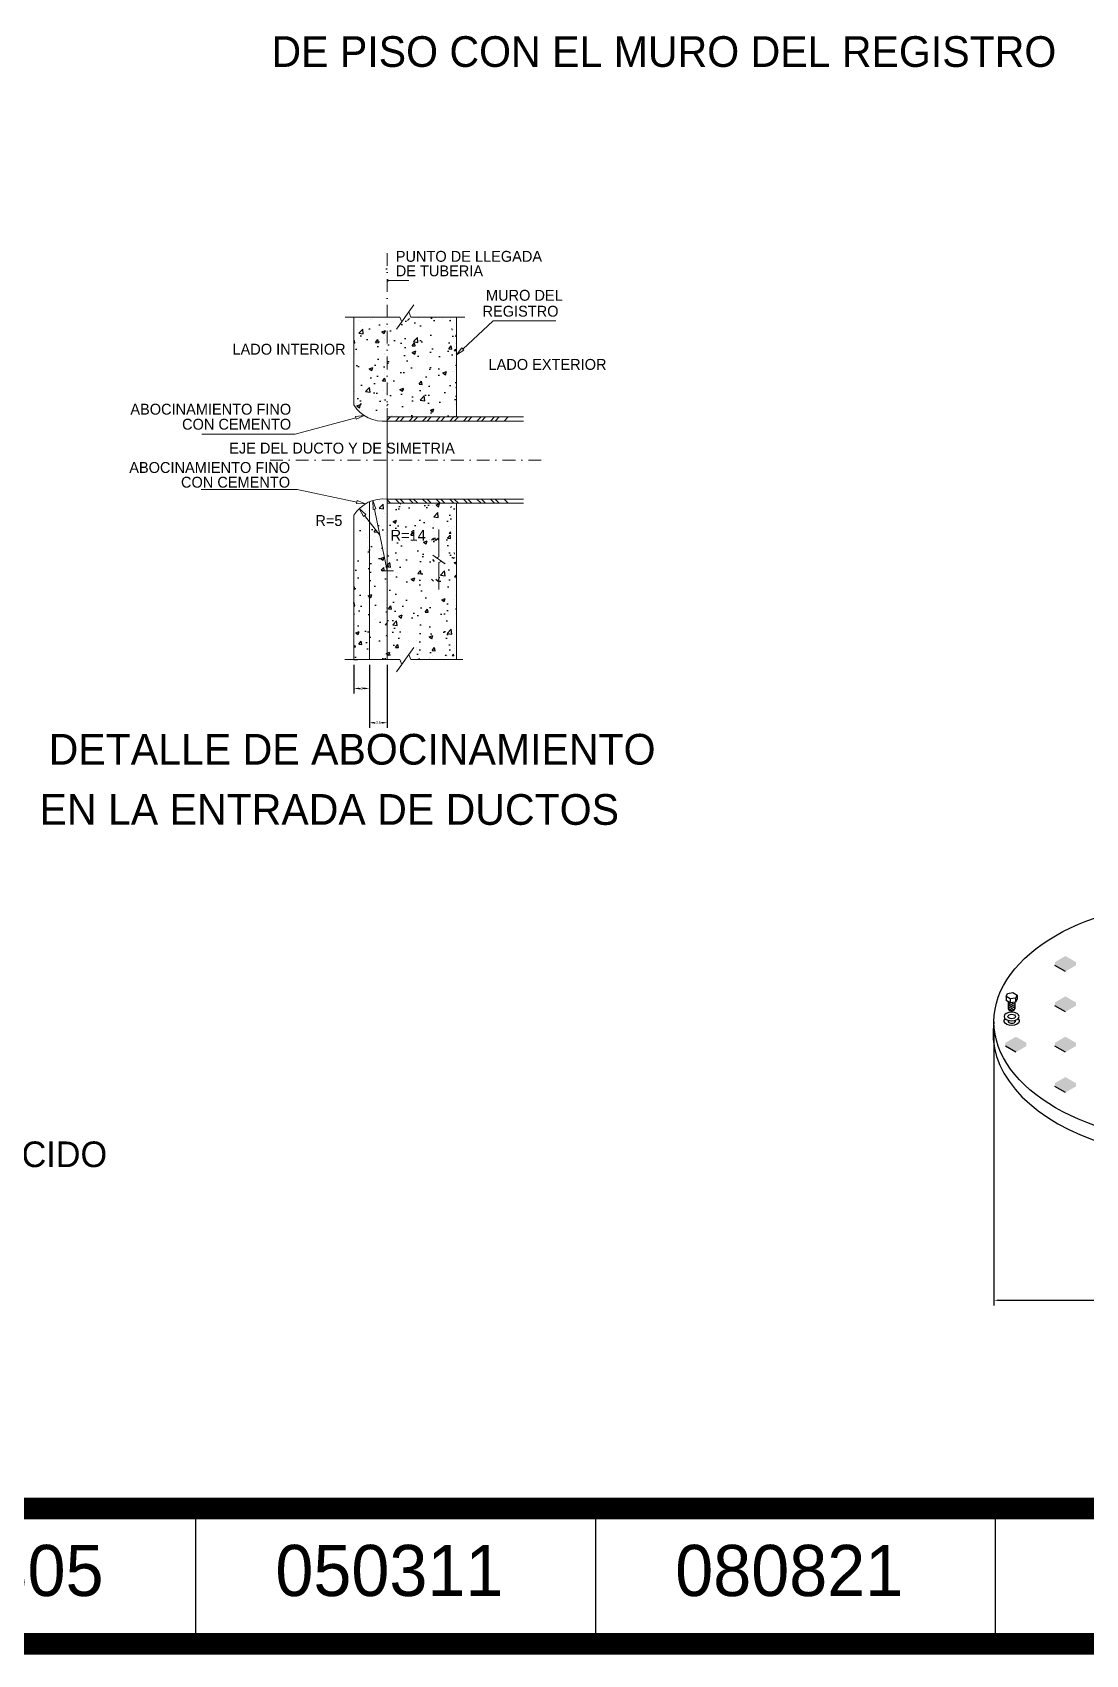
# Model space of a CAD drawing. Header units: centimetres. Extents: x 96 to 420531, y -3168 to 2218.
# Drawn here: x 657 to 1068, y 96 to 729 of the extents above; entities that cross this region are included whole.
import ezdxf
from ezdxf.enums import TextEntityAlignment as Align

# ---------------------------------------------------------------- set-up
doc = ezdxf.new("R2010")
doc.units = ezdxf.units.CM
doc.header["$LTSCALE"] = 10
doc.header["$MEASUREMENT"] = 0
doc.linetypes.add('DASHDOT', pattern=[1, 0.5, -0.25, 0, -0.25])
doc.layers.get('0').update_dxf_attribs({"linetype": 'CONTINUOUS'})
doc.layers.get('DEFPOINTS').update_dxf_attribs({"color": 2, "linetype": 'CONTINUOUS'})
for name, color, linetype in [('CONCRETO', 7, 'CONTINUOUS'), ('DIM', 7, 'CONTINUOUS'), ('EJES', 7, 'DASHDOT'), ('HATCH', 7, 'CONTINUOUS'), ('HERRAJE', 13, 'CONTINUOUS'), ('IND', 7, 'CONTINUOUS'), ('MARCO', 7, 'CONTINUOUS'), ('REGISTRO', 1, 'CONTINUOUS'), ('TAPA', 120, 'CONTINUOUS'), ('TEXTOS', 7, 'CONTINUOUS'), ('TUBO', 4, 'CONTINUOUS'), ('VARILLAS', 30, 'CONTINUOUS')]:
    doc.layers.add(name, color=color, linetype=linetype)
doc.styles.get("Standard").update_dxf_attribs({"font": ''})
doc.styles.get('Standard').set_extended_font_data('Zurich Ex BT')
doc.dimstyles.get("Standard").update_dxf_attribs({"dimtxt": 9, "dimasz": 2, "dimexe": 2, "dimexo": 2, "dimgap": 0.09, "dimtad": 0, "dimtih": 1, "dimtoh": 1, "dimzin": 0, "dimdsep": 46, "dimtxsty": 'Standard', "dimcen": 0.09, "dimadec": 0, "dimazin": 0, "dimtfac": 1, "dimtofl": 0, "dimtmove": 0, "dimatfit": 3, "dimfxl": 0, "dimtolj": 1, "dimtzin": 0, "dimarcsym": 0})

# ---------------------------------------------------------------- blocks, each defined once
blk = doc.blocks.new('_ClosedBlank')
at = {"color": 0, "linetype": 'ByBlock', "lineweight": -2}
for p, q in [((-1, 0.17), (0, 0)), ((-1, 0.17), (-1, -0.17)), ((0, 0), (-1, -0.17))]:
    blk.add_line(p, q, dxfattribs=at)
blk = doc.blocks.new('*D76')
at = {"layer": 'DEFPOINTS', "color": 0}
for p in [(782.23, 484.43), (788.23, 484.43), (788.23, 473.19)]:
    blk.add_point(p, dxfattribs=at)
at = {"layer": 'DIM', "color": 0, "lineweight": -2}
for p, q in [((782.23, 482.43), (782.23, 471.19)), ((788.23, 482.43), (788.23, 471.19)), ((784.23, 473.19), (784.74, 473.19)), ((786.23, 473.19), (785.73, 473.19))]:
    blk.add_line(p, q, dxfattribs=at)
at = {"layer": 'DIM', "color": 0}
for points in [[(784.23, 473.52), (784.23, 472.86), (782.23, 473.19)], [(786.23, 473.52), (786.23, 472.86), (788.23, 473.19)]]:
    blk.add_solid(points, dxfattribs=at)
at = {"layer": 'DIM', "color": 0, "insert": (785.23, 473.19), "char_height": 1, "attachment_point": 5}
blk.add_mtext('\\A1;3', dxfattribs=at)
blk = doc.blocks.new('*D77')
at = {"layer": 'DEFPOINTS', "color": 0}
for p in [(788.23, 484.43), (795.23, 484.43), (788.23, 459.78)]:
    blk.add_point(p, dxfattribs=at)
at = {"layer": 'DIM', "color": 0, "lineweight": -2}
for p, q in [((788.23, 482.43), (788.23, 457.78)), ((795.23, 482.43), (795.23, 457.78)), ((790.23, 459.78), (790.47, 459.78)), ((793.23, 459.78), (792.99, 459.78))]:
    blk.add_line(p, q, dxfattribs=at)
at = {"layer": 'DIM', "color": 0}
for points in [[(790.23, 460.12), (790.23, 459.45), (788.23, 459.78)], [(793.23, 460.12), (793.23, 459.45), (795.23, 459.78)]]:
    blk.add_solid(points, dxfattribs=at)
at = {"layer": 'DIM', "color": 0, "insert": (791.73, 459.78), "char_height": 1, "attachment_point": 5}
blk.add_mtext('\\A1;3.5', dxfattribs=at)
blk = doc.blocks.new('*D38')
at = {"layer": 'DEFPOINTS', "color": 0}
for p in [(1032.35, 343), (1196.95, 343), (1196.95, 234.17)]:
    blk.add_point(p, dxfattribs=at)
at = {"layer": 'DIM', "color": 0, "lineweight": -2}
for p, q in [((1032.35, 341), (1032.35, 232.17)), ((1196.95, 341), (1196.95, 232.17)), ((1034.35, 234.17), (1101.94, 234.17)), ((1194.95, 234.17), (1131.98, 234.17))]:
    blk.add_line(p, q, dxfattribs=at)
at = {"layer": 'DIM', "color": 0}
for points in [[(1034.35, 234.5), (1034.35, 233.84), (1032.35, 234.17)], [(1194.95, 234.5), (1194.95, 233.84), (1196.95, 234.17)]]:
    blk.add_solid(points, dxfattribs=at)
at = {"layer": 'DIM', "color": 0, "insert": (1116.96, 234.17), "char_height": 9, "attachment_point": 5}
blk.add_mtext('\\A1;82.3', dxfattribs=at)
blk = doc.blocks.new('Marco-Reg')
at = {"layer": 'MARCO', "linetype": 'Continuous'}
for p, q in [((720.31, 152.81), (720.31, 100)), ((876.57, 152.81), (876.57, 100)), ((1032.83, 152.81), (1032.83, 100))]:
    blk.add_line(p, q, dxfattribs=at)
at = {"layer": 'MARCO', "linetype": 'Continuous', "const_width": 8.47}
blk.add_lwpolyline([(3366.55, 100), (3366.55, 2213.65), (100, 2213.65), (100, 100)], close=True, dxfattribs=at)
blk.add_lwpolyline([(2600.84, 152.81), (100, 152.81)], dxfattribs=at)
at = {"layer": 'TEXTOS'}
for s, p in [('070305', (639.8, 118.63)), ('050311', (796.06, 118.63))]:
    blk.add_text(s, height=19.971, dxfattribs=at).set_placement(p, align=Align.CENTER)

msp = doc.modelspace()

# ---------------------------------------------------------------- hatches: boundary and pattern name
for color, points in [(254, [(1040.929, 337.126), (1036.833, 334.762), (1040.929, 332.397), (1045.024, 334.762)]), (251, [(1045.024, 333.463), (1045.024, 334.762), (1040.929, 332.397), (1036.833, 334.762), (1036.833, 333.463), (1040.929, 331.098)])]:
    msp.add_hatch(color=color).paths.add_polyline_path(points)
at = {"layer": 'CONCRETO'}
h = msp.add_hatch(dxfattribs=at)
h.set_pattern_fill('AR-CONC', color=256, scale=2, style=0)
h.set_pattern_definition([(50, (-5391.458, -538.136), (14.345204, -1.255043), [1.5, -16.5]), (355, (-5391.458, -538.136), (-2.775027, 15.043843), [1.2, -13.2]), (100.4514, (-5390.263, -538.241), (11.570188, 13.78879), [1.274804, -14.022842]), (46.1842, (-5391.458, -534.136), (21.34482, -3.31038), [2.25, -24.75]), (96.6356, (-5389.68, -534.412), (18.693254, 19.48236), [1.912206, -21.03426]), (351.1842, (-5391.458, -534.136), (18.69324, 19.48237), [1.8, -19.8]), (21, (-5389.458, -535.136), (11.93814, -8.052378), [1.5, -16.5]), (326, (-5389.458, -535.136), (4.866307, 14.503), [1.2, -13.2]), (71.4514, (-5388.463, -535.807), (16.804453, 6.45061), [1.274804, -14.022842]), (37.5, (-5391.458, -538.1363), (0.243197, 6.657877), [0, -13.04, 0, -13.4, 0, -13.25]), (7.5, (-5391.458, -538.136), (5.261391, 7.888234), [0, -7.64, 0, -12.74, 0, -5.05]), (327.5, (-5395.918, -538.1363), (10.6764487, -0.4510974), [0, -5, 0, -15.6, 0, -20.7]), (317.5, (-5397.918, -538.136), (11.663723, 2.0021), [0, -6.5, 0, -10.36, 0, -14.7])])
h.paths.add_polyline_path([(822.232, 545.545), (795.232, 545.545), (795.232, 484.429), (800.18, 484.429), (800.922, 482.595), (803.703, 486.487), (804.411, 484.429), (822.232, 484.429), (822.232, 504.042), (821.87, 504.286), (822.232, 504.425)])
h.paths.add_polyline_path([(813.957, 532.052), (814.075, 531.031), (813.12, 531.179)], flags=0)
h.paths.add_polyline_path([(819.404, 533.769), (820.047, 533.713), (819.922, 534.387)], flags=16)
h.paths.add_polyline_path([(821.16, 486.588), (821.284, 485.914), (820.642, 485.97)], flags=16)
h.paths.add_polyline_path([(795.232, 519.153), (792.357, 533.092), (788.232, 538.383), (788.232, 484.429), (795.232, 484.429), (795.232, 493.6), (794.797, 493.894), (795.232, 494.061), (795.232, 497.896), (794.467, 498.014), (795.232, 498.812)])
h.paths.add_polyline_path([(782.232, 489.469), (782.642, 489.958), (782.766, 489.284), (782.232, 489.331), (782.232, 484.429), (783.579, 484.429), (788.232, 484.429), (788.232, 538.383), (786.387, 540.749), (785.94, 540.4), (784.297, 543.431, 0.0611178), (782.232, 540.871), (782.232, 512.712), (782.417, 512.904), (782.536, 511.884), (782.232, 511.931)])
h.paths.add_polyline_path([(784.297, 543.431), (786.834, 541.097), (786.387, 540.749), (788.232, 538.383), (788.232, 546.085, 0.0885675)])
h.paths.add_polyline_path([(795.232, 545.545), (795.232, 547.153, 0.1065014), (789.571, 546.595), (790.813, 543.379), (790.258, 543.264), (795.232, 519.153)])
h.paths.add_polyline_path([(795.232, 618.26), (782.232, 618.26), (782.232, 608.781), (782.488, 609.048), (782.607, 608.027), (782.232, 608.085), (782.232, 583.916, 0.2897435), (795.232, 577.633), (795.232, 583.575), (795.056, 583.59), (795.232, 583.8)])
h.paths.add_polyline_path([(795.232, 579.242), (822.232, 579.242), (822.232, 618.26), (804.411, 618.26), (803.703, 620.318), (800.922, 616.426), (800.18, 618.26), (795.232, 618.26)])
h.paths.add_polyline_path([(821.918, 605.748), (822.042, 605.075), (821.399, 605.131)], flags=16)
h.paths.add_polyline_path([(795.46, 529.831), (815.713, 529.831), (815.713, 536.207), (795.46, 536.207)], flags=24)
at = {"layer": 'HERRAJE'}
h = msp.add_hatch(color=256, dxfattribs=at)
edge = h.paths.add_edge_path()
edge.add_ellipse((1039.249, 345.015), major_axis=(2.975, 0), ratio=0.5761924, start_angle=211.274982, end_angle=215.954681, ccw=False)
edge.add_ellipse((1039.291, 343.277), major_axis=(2.975, 0), ratio=0.5761924, start_angle=-209.661244, end_angle=-191.88522)
edge.add_arc((1039.291, 340.56), 4.231, 125.390708, 133.470528, ccw=False)
edge = h.paths.add_edge_path()
edge.add_ellipse((1039.291, 343.277), major_axis=(2.975, 0), ratio=0.5761924, start_angle=11.88522, end_angle=31.274982)
edge.add_ellipse((1039.249, 345.015), major_axis=(2.975, 0), ratio=0.5761924, start_angle=325.355448, end_angle=330.338756, ccw=False)
edge.add_arc((1039.291, 340.56), 4.231, 46.529472, 55.3642, ccw=False)
edge = h.paths.add_edge_path()
edge.add_ellipse((1190.008, 342.717), major_axis=(-1.487, 0), ratio=0.5773503, start_angle=199.035723, end_angle=340.964277, ccw=False)
edge.add_ellipse((1190.008, 343.277), major_axis=(-1.487, 0), ratio=0.5773503, start_angle=160.964277, end_angle=379.035723)
edge = h.paths.add_edge_path()
edge.add_line((1188.521, 344.535), (1188.521, 344.775))
edge.add_ellipse((1189.968, 343.277), major_axis=(2.975, 0), ratio=0.5761924, start_angle=119.114653, end_angle=168.11478)
edge.add_arc((1189.968, 340.56), 4.231, 110.003454, 133.470528, ccw=False)
edge = h.paths.add_edge_path()
edge.add_line((1191.496, 344.505), (1191.496, 344.748))
edge.add_ellipse((1189.968, 343.277), major_axis=(2.975, 0), ratio=0.5761924, start_angle=59.106682, end_angle=119.114653)
edge.add_line((1188.521, 344.775), (1188.521, 344.535))
edge.add_arc((1189.968, 340.56), 4.231, 68.83982, 110.003454, ccw=False)
edge = h.paths.add_edge_path()
edge.add_ellipse((1189.968, 343.277), major_axis=(2.975, 0), ratio=0.5761924, start_angle=11.88522, end_angle=59.106682)
edge.add_line((1191.496, 344.748), (1191.496, 344.505))
edge.add_arc((1189.968, 340.56), 4.231, 46.529472, 68.83982, ccw=False)
h = msp.add_hatch(color=256, dxfattribs=at)
edge = h.paths.add_edge_path()
edge.add_ellipse((1039.249, 345.015), major_axis=(2.975, 0), ratio=0.5761924, start_angle=242.830163, end_angle=252.981316, ccw=False)
edge.add_ellipse((1039.331, 343.277), major_axis=(-1.487, 0), ratio=0.5773503, start_angle=345.627714, end_angle=379.035723)
edge.add_ellipse((1039.331, 342.717), major_axis=(-1.487, 0), ratio=0.5773503, start_angle=309.852333, end_angle=340.964277, ccw=False)
edge = h.paths.add_edge_path()
edge.add_ellipse((1039.331, 343.277), major_axis=(-1.487, 0), ratio=0.5773503, start_angle=520.964277, end_angle=557.499725)
edge.add_ellipse((1039.249, 345.015), major_axis=(2.975, 0), ratio=0.5761924, start_angle=289.390331, end_angle=300.303558, ccw=False)
edge.add_ellipse((1039.331, 342.717), major_axis=(-1.487, 0), ratio=0.5773503, start_angle=199.035723, end_angle=232.514559, ccw=False)
at = {"layer": 'TAPA'}
for color, points in [(254, [(1060.26, 368.652), (1056.164, 366.288), (1060.26, 363.923), (1064.355, 366.288)]), (251, [(1064.355, 364.989), (1064.355, 366.288), (1060.26, 363.923), (1056.164, 366.288), (1056.164, 364.989), (1060.26, 362.624)]), (254, [(1060.26, 352.889), (1056.164, 350.525), (1060.26, 348.16), (1064.355, 350.525)]), (251, [(1064.355, 349.226), (1064.355, 350.525), (1060.26, 348.16), (1056.164, 350.525), (1056.164, 349.226), (1060.26, 346.861)]), (254, [(1060.26, 337.126), (1056.164, 334.762), (1060.26, 332.397), (1064.355, 334.762)]), (251, [(1064.355, 333.463), (1064.355, 334.762), (1060.26, 332.397), (1056.164, 334.762), (1056.164, 333.463), (1060.26, 331.098)]), (254, [(1060.26, 321.363), (1056.164, 318.999), (1060.26, 316.634), (1064.355, 318.999)]), (251, [(1064.355, 317.7), (1064.355, 318.999), (1060.26, 316.634), (1056.164, 318.999), (1056.164, 317.7), (1060.26, 315.335)])]:
    msp.add_hatch(color=color, dxfattribs=at).paths.add_polyline_path(points)
at = {"layer": 'VARILLAS'}
h = msp.add_hatch(dxfattribs=at)
h.set_pattern_fill('AR-CONC', color=256, scale=60, style=0)
h.set_pattern_definition([(50, (-5391.46, -538.14), (430.356, -37.651), [45, -495]), (355, (-5391.46, -538.14), (-83.25, 451.315), [36, -396]), (100.4514, (-5355.6, -541.27), (347.106, 413.664), [38.244, -420.685]), (46.184, (-5391.46, -418.14), (640.345, -99.31), [67.5, -742.5]), (96.636, (-5338.1, -426.4), (560.8, 584.47), [57.366, -631.03]), (351.184, (-5391.46, -418.14), (560.8, 584.47), [54, -594]), (21, (-5331.46, -448.14), (358.144, -241.571), [45, -495]), (326, (-5331.46, -448.14), (145.99, 435.09), [36, -396]), (71.4514, (-5301.6, -468.27), (504.134, 193.518), [38.244, -420.685]), (37.5, (-5391.46, -538.14), (7.296, 199.7363), [0, -391.2, 0, -402, 0, -397.5]), (7.5, (-5391.46, -538.14), (157.842, 236.647), [0, -229.2, 0, -382.2, 0, -151.5]), (327.5, (-5525.26, -538.14), (320.2935, -13.533), [0, -150, 0, -468, 0, -621]), (317.5, (-5585.26, -538.14), (349.912, 60.063), [0, -195, 0, -310.8, 0, -441])])
edge = h.paths.add_edge_path()
edge.add_line((782.232, 484.429), (782.232, 540.871))
edge.add_line((794.797, 493.894), (795.232, 493.6))
edge.add_line((795.232, 493.6), (795.331, 493.534))
edge.add_line((782.232, 502.369), (782.509, 502.182))
edge.add_line((794.797, 493.894), (795.232, 494.061))
edge.add_line((794.467, 498.014), (795.232, 497.896))
edge.add_line((794.467, 498.014), (795.232, 498.812))
edge.add_line((795.232, 498.812), (795.303, 498.886))
edge.add_line((822.232, 484.429), (822.232, 545.545))
edge.add_line((795.232, 484.429), (795.232, 545.545))
edge.add_line((788.232, 484.429), (788.232, 546.085))
edge.add_line((804.411, 484.429), (824.725, 484.429))
edge.add_line((798.847, 479.692), (805.617, 489.166))
edge.add_line((778.592, 484.429), (800.18, 484.429))
edge.add_line((800.18, 484.429), (800.922, 482.595))
edge.add_line((803.703, 486.487), (804.411, 484.429))
edge.add_arc((793.698, 533.737), 13.504, 83.477007, 148.111417)
edge.add_line((800.233, 545.197), (800.567, 545.545))
edge.add_line((848.537, 545.545), (795.232, 545.545))
edge.add_line((795.232, 545.545), (795.232, 547.153))
edge.add_line((782.232, 618.26), (782.232, 583.916))
edge.add_arc((793.698, 591.05), 13.504, 211.888583, 276.522993)
edge.add_line((822.232, 579.242), (822.232, 618.26))
edge.add_line((804.411, 618.26), (825.5, 618.26))
edge.add_line((798.847, 613.523), (805.617, 622.997))
edge.add_line((803.703, 620.318), (804.411, 618.26))
edge.add_line((800.18, 618.26), (800.922, 616.426))
edge.add_line((778.726, 618.26), (800.18, 618.26))
edge.add_line((848.537, 579.242), (795.232, 579.242))
edge.add_line((795.232, 577.633), (795.232, 644.122))

# ---------------------------------------------------------------- linework, layer by layer
at = {"color": 251}
msp.add_line((1040.929, 331.098), (1036.833, 333.463), dxfattribs=at)
at = {"layer": 'DEFPOINTS', "lineweight": 5}
for p in [(782.232, 487.221), (782.232, 484.429), (788.232, 487.221), (788.232, 485.637), (795.232, 485.637), (795.232, 485.637), (822.232, 484.429)]:
    msp.add_point(p, dxfattribs=at)
at = {"layer": 'EJES', "lineweight": 5}
for p, q in [((795.232, 577.633), (795.232, 644.122)), ((749.415, 562.393), (857.433, 562.393))]:
    msp.add_line(p, q, dxfattribs=at)
at = {"layer": 'HATCH', "lineweight": 5}
for p, q in [((783.864, 616.811), (783.864, 616.811)), ((784.77, 616.655), (784.77, 616.655)), ((788.838, 617.19), (788.838, 617.19)), ((789.379, 617.567), (789.379, 617.567)), ((794.78, 615.797), (794.78, 615.797)), ((794.804, 618.255), (794.804, 618.255)), ((795.621, 618.083), (795.621, 618.083)), ((799.552, 614.737), (799.552, 614.737)), ((800.252, 615.485), (800.252, 615.485)), ((801.044, 616.872), (801.044, 616.872)), ((803.152, 616.86), (803.989, 617.732)), ((807.307, 617.947), (807.307, 617.947)), ((808.453, 618.251), (808.453, 618.251)), ((814.186, 618.008), (814.186, 618.008)), ((816.77, 617.734), (816.77, 617.734)), ((819.874, 617.412), (819.874, 617.412)), ((819.92, 617.766), (819.92, 617.766)), ((822.153, 614.915), (822.153, 614.915)), ((782.232, 608.781), (782.488, 609.047)), ((782.253, 613.646), (782.253, 613.646)), ((782.607, 608.028), (782.488, 609.048)), ((783.734, 613.236), (783.734, 613.236)), ((794.337, 609.388), (794.337, 609.388)), ((794.543, 611.104), (794.543, 611.104)), ((794.673, 614.68), (794.673, 614.68)), ((795.484, 614.201), (795.484, 614.201)), ((796.226, 608.988), (796.226, 608.988)), ((798.318, 614.476), (798.318, 614.476)), ((820.551, 613.154), (820.427, 613.827)), ((820.98, 609.83), (820.98, 609.83)), ((821.252, 613.507), (821.252, 613.507)), ((821.965, 611.331), (821.965, 611.331)), ((822.023, 611.339), (822.023, 611.339)), ((782.232, 608.085), (782.606, 608.027)), ((782.623, 604.013), (782.623, 604.013)), ((794.089, 603.529), (794.089, 603.529)), ((794.281, 603.953), (794.281, 603.953)), ((794.412, 607.529), (794.412, 607.529)), ((794.748, 602.196), (794.748, 602.196)), ((821.399, 605.131), (821.917, 605.748)), ((821.399, 605.131), (822.041, 605.075)), ((821.425, 606.576), (821.425, 606.576)), ((821.762, 604.189), (821.762, 604.189)), ((821.892, 607.764), (821.892, 607.764)), ((822.042, 605.075), (821.918, 605.748)), ((822.112, 602.25), (822.112, 602.25)), ((794.151, 600.378), (794.151, 600.378)), ((794.263, 596.598), (794.263, 596.598)), ((794.305, 595.788), (794.305, 595.788)), ((795.033, 598.685), (795.033, 598.685)), ((820.665, 596.829), (820.665, 596.829)), ((821.5, 597.038), (821.5, 597.038)), ((821.631, 600.613), (821.631, 600.613)), ((821.933, 597.73), (821.933, 597.73)), ((821.975, 598.368), (821.975, 598.368)), ((793.759, 589.652), (793.759, 589.652)), ((794.896, 594.803), (794.896, 594.803)), ((795.595, 592.339), (795.595, 592.339)), ((782.599, 589.32), (782.599, 589.32)), ((782.689, 584.633), (782.689, 584.633)), ((793.503, 586.85), (793.503, 586.85)), ((793.628, 586.076), (793.628, 586.076)), ((794.717, 588.596), (794.717, 588.596)), ((795.056, 583.59), (795.232, 583.8)), ((795.056, 583.59), (795.232, 583.575)), ((795.232, 583.8), (795.573, 584.207)), ((821.901, 584.13), (821.901, 584.13)), ((822.17, 585.639), (822.17, 585.639)), ((785.633, 581.633), (785.633, 581.633)), ((790.583, 578.754), (790.583, 578.754)), ((793.367, 578.926), (793.367, 578.926)), ((794.273, 582.187), (794.273, 582.187)), ((796.847, 579.829), (796.847, 579.829)), ((797.134, 579.641), (797.134, 579.641)), ((798.946, 579.731), (798.946, 579.731)), ((819.74, 579.296), (819.74, 579.296)), ((792.192, 546.747), (792.192, 546.747)), ((800.233, 545.197), (800.567, 545.545)), ((808.579, 545.421), (808.579, 545.421)), ((782.419, 539.063), (782.419, 539.063)), ((784.588, 541.375), (784.588, 541.375)), ((785.244, 543.299), (785.244, 543.299)), ((786.487, 539.598), (786.487, 539.598)), ((786.506, 538.909), (786.506, 538.909)), ((786.636, 542.484), (786.636, 542.484)), ((787.915, 540.311), (787.915, 540.311)), ((788.057, 542.575), (788.057, 542.575)), ((789.312, 543.834), (789.312, 543.834)), ((790.321, 541.132), (790.321, 541.132)), ((791.931, 539.596), (791.931, 539.596)), ((792.061, 543.172), (792.061, 543.172)), ((793.27, 540.491), (793.27, 540.491)), ((793.79, 542.333), (793.79, 542.333)), ((794.178, 541.386), (794.178, 541.386)), ((795.232, 544.381), (795.321, 544.487)), ((812.969, 544.612), (812.969, 544.612)), ((820.035, 543.728), (820.253, 544.378)), ((820.212, 540.174), (820.212, 540.174)), ((820.349, 544.056), (820.349, 544.056)), ((821.806, 543.328), (821.806, 543.328)), ((788.326, 533.119), (788.326, 533.119)), ((790.308, 532.373), (790.308, 532.373)), ((790.444, 536.255), (790.444, 536.255)), ((790.488, 537.953), (790.488, 537.953)), ((791.653, 536.873), (791.653, 536.873)), ((791.669, 532.445), (791.669, 532.445)), ((791.8, 536.021), (791.8, 536.021)), ((793.133, 536.609), (793.133, 536.609)), ((794.375, 532.908), (794.375, 532.908)), ((794.59, 534.194), (794.59, 534.194)), ((803.12, 536.389), (803.12, 536.389)), ((807.117, 536.344), (807.117, 536.344)), ((814.698, 535.584), (814.698, 535.584)), ((819.15, 532.681), (819.15, 532.681)), ((819.28, 536.256), (819.28, 536.256)), ((819.404, 533.769), (819.922, 534.386)), ((819.404, 533.769), (820.046, 533.713)), ((820.047, 533.714), (819.922, 534.387)), ((820.32, 535.662), (820.32, 535.662)), ((821.454, 536.473), (821.454, 536.473)), ((787.482, 528.137), (787.482, 528.137)), ((787.619, 532.019), (787.619, 532.019)), ((787.883, 526.71), (787.883, 526.71)), ((789.562, 531.385), (789.562, 531.385)), ((794.147, 527.786), (794.147, 527.786)), ((795.295, 531.143), (795.295, 531.143)), ((801.029, 530.901), (801.029, 530.901)), ((802.632, 530.432), (802.632, 530.432)), ((805.089, 530.455), (805.089, 530.455)), ((806.762, 530.658), (806.762, 530.658)), ((808.057, 531.119), (808.057, 531.119)), ((811.872, 531.348), (811.872, 531.348)), ((812.496, 530.416), (812.496, 530.416)), ((812.937, 531.011), (812.937, 531.011)), ((813.12, 531.179), (813.956, 532.051)), ((813.12, 531.179), (814.075, 531.031)), ((813.635, 531.924), (813.635, 531.924)), ((814.075, 531.032), (813.957, 532.052)), ((814.561, 531.702), (814.561, 531.702)), ((818.229, 530.174), (818.229, 530.174)), ((818.629, 532.237), (818.629, 532.237)), ((819.201, 532.086), (819.201, 532.086)), ((821.537, 525.635), (821.413, 526.308)), ((821.775, 529.728), (821.775, 529.728)), ((787.425, 525.926), (787.425, 525.926)), ((788.724, 524.436), (788.724, 524.436)), ((792.682, 521.093), (792.682, 521.093)), ((793.158, 525.683), (793.158, 525.683)), ((794.558, 520.594), (794.558, 520.594)), ((795.371, 521.447), (795.371, 521.447)), ((795.507, 525.329), (795.507, 525.329)), ((796.8, 519.953), (796.8, 519.953)), ((821.22, 523.827), (821.437, 524.477)), ((821.826, 524.472), (821.826, 524.472)), ((788.295, 519.518), (788.295, 519.518)), ((793.331, 518.752), (793.331, 518.752)), ((794.663, 514.494), (794.663, 514.494)), ((796.595, 515.374), (796.595, 515.374)), ((796.613, 517.746), (796.613, 517.746)), ((796.725, 518.949), (796.725, 518.949)), ((799.065, 518.51), (799.065, 518.51)), ((821.743, 516.128), (821.743, 516.128)), ((821.999, 517.541), (821.999, 517.541)), ((782.232, 512.712), (782.417, 512.904)), ((782.232, 511.931), (782.535, 511.884)), ((782.536, 511.885), (782.417, 512.905)), ((794.837, 507.563), (794.837, 507.563)), ((821.239, 507.794), (821.239, 507.794)), ((821.999, 509.496), (821.999, 509.496)), ((782.232, 502.369), (782.509, 502.182)), ((788.137, 505.038), (788.137, 505.038)), ((788.263, 505.918), (788.263, 505.918)), ((794.783, 502.049), (794.783, 502.049)), ((794.92, 505.931), (794.92, 505.931)), ((795.193, 504.094), (795.069, 504.768)), ((821.711, 502.527), (821.711, 502.527)), ((821.87, 504.286), (822.232, 504.425)), ((821.87, 504.286), (822.232, 504.042)), ((782.486, 496.566), (782.486, 496.566)), ((782.61, 498.3), (782.61, 498.3)), ((788.344, 498.058), (788.344, 498.058)), ((790.494, 500.267), (790.494, 500.267)), ((794.467, 498.014), (795.232, 498.812)), ((794.467, 498.014), (795.232, 497.896)), ((795.232, 498.812), (795.303, 498.886)), ((782.232, 489.469), (782.642, 489.957)), ((782.232, 489.331), (782.766, 489.284)), ((782.766, 489.285), (782.642, 489.958)), ((788.231, 492.318), (788.231, 492.318)), ((794.495, 493.393), (794.495, 493.393)), ((794.797, 493.894), (795.232, 494.061)), ((794.797, 493.894), (795.232, 493.6)), ((795.232, 493.6), (795.331, 493.534)), ((803.407, 491.871), (803.407, 491.871)), ((803.914, 491.659), (803.914, 491.659)), ((806.49, 488.214), (806.49, 488.214)), ((806.579, 489.135), (806.579, 489.135)), ((806.62, 491.79), (806.62, 491.79)), ((820.607, 491.145), (820.607, 491.145)), ((821.411, 490.098), (821.411, 490.098)), ((821.68, 488.927), (821.68, 488.927)), ((794.332, 486.533), (794.332, 486.533)), ((796.625, 484.626), (796.625, 484.626)), ((800.934, 483.951), (800.934, 483.951)), ((802.889, 485.701), (802.889, 485.701)), ((806.359, 484.639), (806.359, 484.639)), ((807.735, 484.433), (807.735, 484.433)), ((811.802, 484.969), (811.802, 484.969)), ((811.937, 485.444), (811.937, 485.444)), ((812.783, 485.899), (812.783, 485.899)), ((815.047, 484.456), (815.047, 484.456)), ((817.452, 486.201), (817.452, 486.201)), ((818.516, 485.656), (818.516, 485.656)), ((818.586, 485.862), (818.586, 485.862)), ((820.642, 485.97), (821.16, 486.588)), ((820.642, 485.97), (821.284, 485.914)), ((821.284, 485.915), (821.16, 486.588)), ((821.274, 486.216), (821.274, 486.216))]:
    msp.add_line(p, q, dxfattribs=at)
at = {"layer": 'HERRAJE'}
for p, q in [((1037.066, 352.804), (1037.65, 354.002)), ((1038.69, 351.866), (1037.066, 352.804)), ((1037.066, 352.804), (1037.066, 351.261)), ((1038.69, 350.324), (1037.066, 351.261)), ((1037.65, 354.002), (1039.726, 354.339)), ((1037.949, 350.752), (1037.949, 347.962)), ((1040.767, 352.203), (1038.69, 351.866)), ((1038.69, 351.866), (1038.69, 350.324)), ((1040.767, 350.661), (1038.69, 350.324)), ((1039.726, 354.339), (1041.35, 353.402)), ((1040.468, 350.612), (1040.468, 347.962)), ((1041.35, 353.402), (1040.767, 352.203)), ((1040.767, 352.203), (1040.767, 350.661)), ((1041.35, 351.86), (1040.767, 350.661)), ((1041.35, 353.402), (1041.35, 351.86))]:
    msp.add_line(p, q, dxfattribs=at)
for start, end in [(125.390708, 133.470528), (46.529472, 55.3642)]:
    msp.add_arc((1039.291, 340.56), 4.231, start, end, dxfattribs=at)
for centre, major_axis, ratio, start_param, end_param in [((1039.208, 350.382), (-2.723, 1.478), 0.2075274, 1.2055386, 2.1603478), ((1039.175, 349.671), (-2.723, 1.478), 0.2075274, 1.219005, 2.1739086), ((1039.142, 348.961), (-2.723, 1.478), 0.2075274, 1.2323811, 2.1474889), ((1039.241, 351.092), (-2.723, 1.478), 0.2075274, 1.6568192, 2.1468815), ((1039.274, 351.802), (-2.723, 1.478), 0.2075274, 2.0781028, 2.1335053), ((1039.331, 343.277), (-1.487, 0), 0.5773503, 6.0323416, 9.7302058), ((1039.331, 342.717), (-1.487, 0), 0.5773503, 5.4079434, 5.9509493), ((1039.11, 348.251), (-2.723, 1.478), 0.2075274, 1.2456713, 1.870531), ((1039.208, 347.962), (-1.259, 0), 0.5773503, 0, 3.1415927), ((1039.331, 342.717), (-1.487, 0), 0.5773503, 3.4738287, 4.0581446)]:
    msp.add_ellipse(centre, major_axis=major_axis, ratio=ratio, start_param=start_param, end_param=end_param, dxfattribs=at)
at = {"layer": 'HERRAJE', "extrusion": (0, 0, -1)}
msp.add_ellipse((1039.291, 343.277), major_axis=(2.975, 0), ratio=0.5761924, start_param=5.7373339, end_param=9.9424643, dxfattribs=at)
msp.add_ellipse((1039.249, 345.015), major_axis=(2.975, 0), ratio=0.5761924, dxfattribs=at)
at = {"layer": 'HERRAJE'}
msp.add_ellipse((1039.289, 345.015), major_axis=(-1.487, 0), ratio=0.5773503, dxfattribs=at)
at = {"layer": 'IND', "lineweight": 5}
msp.add_line((795.232, 547.153), (795.232, 577.633), dxfattribs=at)
for points in [[(824.735, 605.77), (836.673, 616.747), (861.118, 616.747)], [(782.937, 578.918), (759.234, 572.504), (722.739, 572.504)], [(783.38, 545.99), (760.071, 550.891), (722.474, 550.891)]]:
    msp.add_lwpolyline(points, dxfattribs=at)
at = {"layer": 'REGISTRO', "lineweight": 5}
for p, q in [((798.847, 613.523), (805.617, 622.997)), ((778.726, 618.26), (800.18, 618.26)), ((782.232, 618.26), (782.232, 583.916)), ((800.18, 618.26), (800.922, 616.426)), ((803.703, 620.318), (804.411, 618.26)), ((804.411, 618.26), (825.5, 618.26)), ((822.232, 579.242), (822.232, 618.26)), ((848.537, 579.242), (795.232, 579.242)), ((848.537, 577.633), (795.232, 577.633)), ((788.232, 484.429), (788.232, 546.085)), ((848.537, 547.153), (795.232, 547.153)), ((848.537, 545.545), (795.232, 545.545)), ((795.232, 484.429), (795.232, 545.545)), ((822.232, 484.429), (822.232, 545.545)), ((782.232, 484.429), (782.232, 540.871)), ((821.862, 505.614), (821.862, 505.614)), ((798.847, 479.692), (805.617, 489.166)), ((805.617, 489.166), (803.703, 486.487)), ((778.592, 484.429), (800.18, 484.429)), ((800.18, 484.429), (800.922, 482.595)), ((803.703, 486.487), (804.411, 484.429)), ((804.411, 484.429), (824.725, 484.429))]:
    msp.add_line(p, q, dxfattribs=at)
at = {"layer": 'REGISTRO'}
for p, q in [((795.232, 577.949), (796.525, 579.242)), ((798.452, 577.633), (800.061, 579.242)), ((800.22, 577.633), (801.828, 579.242)), ((803.755, 577.633), (805.364, 579.242)), ((805.523, 577.633), (807.132, 579.242)), ((809.059, 577.633), (810.667, 579.242)), ((810.826, 577.633), (812.435, 579.242)), ((814.362, 577.633), (815.971, 579.242)), ((816.13, 577.633), (817.738, 579.242)), ((819.665, 577.633), (821.274, 579.242)), ((821.433, 577.633), (823.042, 579.242)), ((824.969, 577.633), (826.577, 579.242)), ((826.736, 577.633), (828.345, 579.242)), ((830.272, 577.633), (831.88, 579.242)), ((832.04, 577.633), (833.648, 579.242)), ((835.575, 577.633), (837.184, 579.242)), ((837.343, 577.633), (838.952, 579.242)), ((840.878, 577.633), (842.487, 579.242)), ((795.232, 546.838), (796.525, 545.545)), ((798.452, 547.153), (800.061, 545.545)), ((800.22, 547.153), (801.828, 545.545)), ((803.755, 547.153), (805.364, 545.545)), ((805.523, 547.153), (807.132, 545.545)), ((809.059, 547.153), (810.667, 545.545)), ((810.826, 547.153), (812.435, 545.545)), ((814.362, 547.153), (815.971, 545.545)), ((816.13, 547.153), (817.738, 545.545)), ((819.665, 547.153), (821.274, 545.545)), ((821.433, 547.153), (823.042, 545.545)), ((824.969, 547.153), (826.577, 545.545)), ((826.736, 547.153), (828.345, 545.545)), ((830.272, 547.153), (831.88, 545.545)), ((832.04, 547.153), (833.648, 545.545)), ((835.575, 547.153), (837.184, 545.545)), ((837.343, 547.153), (838.952, 545.545)), ((840.878, 547.153), (842.487, 545.545)), ((812.501, 531.14), (813.305, 531.944)), ((814.269, 531.14), (815.073, 531.944)), ((815.153, 531.14), (815.446, 531.434)), ((812.501, 515.9), (813.305, 515.096)), ((814.269, 515.9), (815.073, 515.096)), ((815.153, 515.9), (815.446, 515.606))]:
    msp.add_line(p, q, dxfattribs=at)
at = {"layer": 'REGISTRO', "lineweight": 5}
for centre, start, end in [((793.698, 591.05), 211.888583, 276.522993), ((793.698, 533.737), 83.477007, 148.111417)]:
    msp.add_arc(centre, 13.504, start, end, dxfattribs=at)
at = {"layer": 'TAPA', "color": 251}
for p, q in [((1060.26, 362.624), (1056.164, 364.989)), ((1060.26, 346.861), (1056.164, 349.226)), ((1060.26, 331.098), (1056.164, 333.463)), ((1060.26, 315.335), (1056.164, 317.7))]:
    msp.add_line(p, q, dxfattribs=at)
at = {"layer": 'TAPA'}
msp.add_ellipse((1114.649, 342.997), major_axis=(-82.3, 0), ratio=0.5773503, dxfattribs=at)
msp.add_ellipse((1114.649, 338.363), major_axis=(-82.672, 0), ratio=0.5912688, start_param=-0.0949497, end_param=3.2365423, dxfattribs=at)
at = {"layer": 'TEXTOS', "lineweight": 5}
for p, q in [((803.618, 632.529), (795.399, 632.529)), ((805.617, 622.997), (803.703, 620.318)), ((800.922, 616.426), (798.847, 613.523)), ((815.446, 535.273), (815.446, 524.546)), ((814.529, 524.175), (813.078, 525.212)), ((813.078, 525.212), (817.815, 521.827)), ((815.446, 524.546), (814.529, 524.175)), ((816.476, 522.785), (815.446, 522.43)), ((815.446, 522.43), (815.446, 511.886)), ((817.815, 521.827), (816.476, 522.785)), ((793.17, 519.153), (797.723, 519.153)), ((800.922, 482.595), (798.847, 479.692))]:
    msp.add_line(p, q, dxfattribs=at)
at = {"layer": 'TEXTOS'}
msp.add_line((782.232, 484.429), (783.579, 484.429), dxfattribs=at)
at = {"layer": 'TEXTOS', "lineweight": 5}
for points in [[(786.387, 540.749), (792.357, 533.092)], [(790.258, 543.264), (795.232, 519.153)]]:
    msp.add_lwpolyline(points, dxfattribs=at)
for start, end in [(0, 180), (180, 0)]:
    msp.add_arc((795.399, 632.529), 0.25, start, end, dxfattribs=at)
at = {"layer": 'TUBO', "lineweight": 5}
for p, q in [((795.232, 579.242), (795.232, 577.633)), ((795.232, 545.545), (795.232, 547.153))]:
    msp.add_line(p, q, dxfattribs=at)

# ---------------------------------------------------------------- block references
at = {"layer": 'DIM'}
msp.add_blockref('Marco-Reg', (0, 0), dxfattribs=at)
at = {"layer": 'IND', "lineweight": 5, "yscale": 3.400569064215233, "zscale": 3.400569064209993}
for p, xscale, rotation in [((822.232, 603.468), 3.40056906417716, 222.6014953980237), ((786.219, 579.806), 3.400569064200636, 15.14250282571705), ((786.707, 545.291), 3.40056906428631, 348.1258467878341)]:
    msp.add_blockref('_ClosedBlank', p, dxfattribs=dict(at, xscale=xscale, rotation=rotation))
at = {"layer": 'TEXTOS', "lineweight": 5, "yscale": 3.400569064215233, "zscale": 3.400569064209993}
for p, xscale, rotation in [((789.571, 546.595), 3.400569064204863, 101.6557800386528), ((784.297, 543.431), 3.400569064268743, 127.9387935556718)]:
    msp.add_blockref('_ClosedBlank', p, dxfattribs=dict(at, xscale=xscale, rotation=rotation))

# ---------------------------------------------------------------- texts
at = {"layer": 'TEXTOS', "lineweight": 5}
for s, height, p in [('DE PISO CON EL MURO DEL REGISTRO', 12, (749.985, 715.989)), ('PUNTO DE LLEGADA', 4.25071, (798.559, 639.86)), ('DE TUBERIA', 4.2507, (798.559, 634.191)), ('EJE DEL DUCTO Y DE SIMETRIA', 4.25071, (733.486, 564.942)), ('R=5', 4.2507, (767.13, 536.662)), ('R=14', 4.2507, (796.523, 530.894)), ('DETALLE DE ABOCINAMIENTO', 12, (662.901, 443.424)), ('EN LA ENTRADA DE DUCTOS', 12, (659.338, 419.909)), ('Y HORIZONTALES CON ALAMBRE RECOCIDO', 10, (392.254, 286.202))]:
    msp.add_text(s, height=height, dxfattribs=at).set_placement(p)
for s, height, p in [('MURO DEL', 4.2507, (863.814, 624.643)), ('REGISTRO', 4.2507, (862.152, 618.421)), ('LADO INTERIOR', 4.25071, (778.965, 603.581)), ('LADO EXTERIOR', 4.25071, (880.919, 597.648)), ('ABOCINAMIENTO FINO', 4.25071, (757.677, 580.145)), ('CON CEMENTO', 4.25071, (757.677, 574.281)), ('ABOCINAMIENTO FINO', 4.25071, (757.253, 557.368)), ('CON CEMENTO', 4.25071, (757.253, 551.628))]:
    msp.add_text(s, height=height, dxfattribs=at).set_placement(p, align=Align.RIGHT)
at = {"layer": 'TEXTOS'}
msp.add_text('080821', height=19.9715, dxfattribs=at).set_placement((952.328, 118.63), align=Align.CENTER)
at = {"layer": 'TEXTOS', "color": 0, "char_height": 9, "width": 1.2, "attachment_point": 1}
for insert in [(899.281, 637.9), (933.573, 570.648)]:
    msp.add_mtext('\\A1;', dxfattribs=dict(at, insert=insert))

# ---------------------------------------------------------------- dimensions: what is measured, and where the dimension line sits
at = {"layer": 'DIM'}
for base, p1, text, picture, middle in [((788.232, 473.191), (782.232, 484.429), '3', '*D76', (785.232, 473.191)), ((788.232, 459.784), (795.232, 484.429), '3.5', '*D77', (791.732, 459.784))]:
    dim = msp.add_linear_dim(base=base, p1=p1, p2=(788.232, 484.429), text=text, dimstyle='Standard', override={"dimtxt": 1}, dxfattribs=at)
    dim.commit()
    dim.dimension.update_dxf_attribs({"geometry": picture, "text_midpoint": middle})
dim = msp.add_linear_dim(base=(1196.949, 234.171), p1=(1032.349, 342.997), p2=(1196.949, 342.997), text='82.3', dimstyle='Standard', override={"dimgap": 0.09, "dimtol": 1, "dimlim": 0, "dimtm": 2, "dimtfac": 1, "dimtdec": 1}, dxfattribs=at)
dim.commit()
dim.dimension.update_dxf_attribs({"geometry": '*D38', "text_midpoint": (1116.96, 234.171), "dimtype": 160})

doc.saveas('drawing.dxf')
